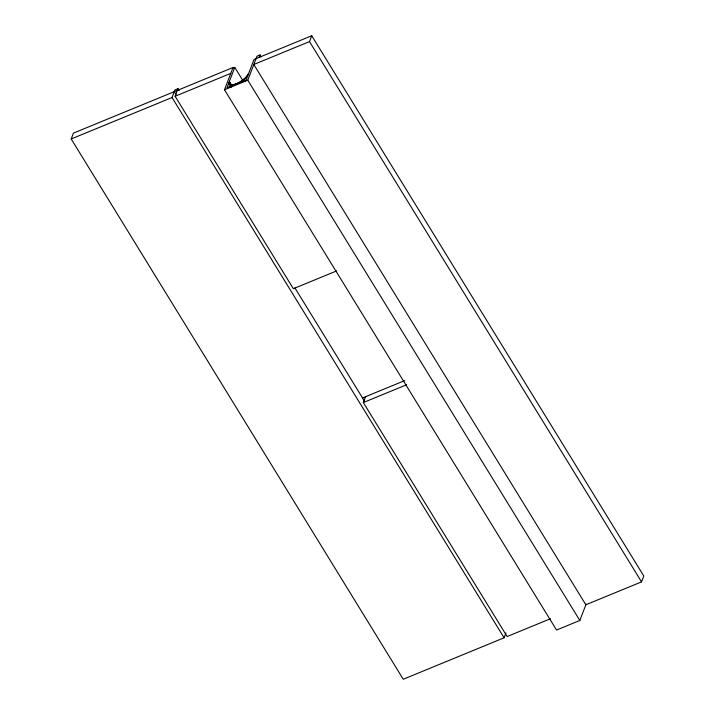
<?xml version="1.0" encoding="UTF-8"?>
<svg xmlns="http://www.w3.org/2000/svg" width="715" height="715" viewBox="0 0 715 715"><rect width="100%" height="100%" fill="white"/><g stroke="black" fill="none" stroke-linecap="round" stroke-linejoin="round"><path stroke-width="1.07" d="M505.97 632.918L504.102 637.798L403.26 679.25L71.196 138.969L73.448 133.115L233.027 67.514L224.483 89.759L556.547 630.04L579.838 620.468L586.139 604.05M71.196 138.969L172.047 97.517L174.969 89.911L178.008 88.66L179.17 90.555M336.676 270.905L293.356 288.708L175.086 96.266L178.008 88.66M242.966 80.706L234.779 67.389L226.959 87.757L246.201 79.848L254.022 59.479L311.74 35.75L643.804 576.031L641.552 581.885L585.853 604.774L253.798 64.502L309.497 41.604L311.74 35.75M224.483 89.759L247.774 80.187L256.989 56.19L260.028 54.939L261.198 56.843M259.089 57.397L260.028 54.939M550.461 618.734L507.141 636.547L363.327 402.545L365.571 396.691M248.337 74.289C244.512 80.08 236.397 86.506 229.175 84.29A11.306 3.986 -31.6 0 1 229.095 82.198M248.534 73.779L247.828 74.494A10.707 3.781 -31.6 0 1 236.692 83.512A10.707 3.781 -31.6 0 1 229.604 81.993L231.043 84.549M232.759 68.22L234.779 67.389M175.086 96.266L230.775 73.368M362.532 397.942L404.762 380.586M363.327 402.545L406.647 384.742M309.497 41.604L641.552 581.885M247.774 80.187L579.838 620.468M244.012 79.383L245.174 81.278M229.604 81.993L231.356 84.844M230.409 84.969L231.571 86.873M229.175 84.29L230.927 87.141M174.29 91.663L176.042 94.505M294.902 287.904L364.284 400.793M172.047 97.517L504.102 637.798"/></g></svg>
